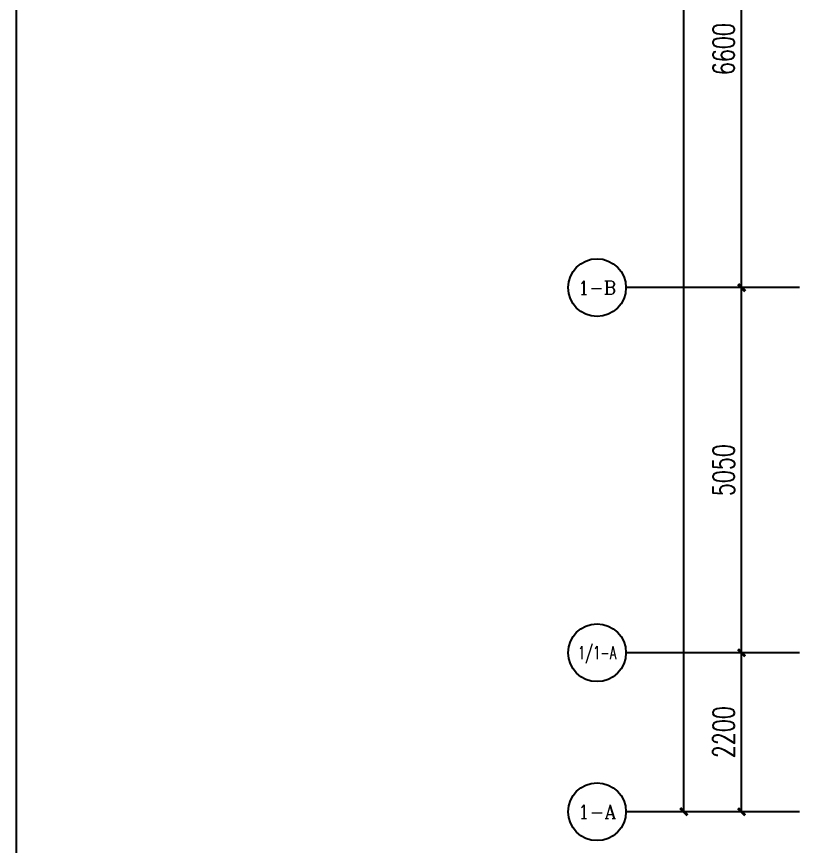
# Model space of a CAD drawing. Header units: millimetres. Extents: x 285006 to 3037698, y -2820855 to 192241.
# Drawn here: x 285006 to 296044, y 79401 to 90880 of the extents above; entities that cross this region are included whole.
import ezdxf
from ezdxf.enums import TextEntityAlignment as Align

# ---------------------------------------------------------------- set-up
doc = ezdxf.new("R2010")
doc.units = ezdxf.units.MM
doc.header["$PDMODE"] = 35
doc.header["$PDSIZE"] = -0.1
for name, color, linetype in [('0-修改', 6, 'Continuous'), ('AXIS', 150, 'Continuous'), ('AXIS_TEXT', 7, 'Continuous')]:
    doc.layers.add(name, color=color, linetype=linetype)
doc.styles.add('_TCH_AXIS', font='COMPLEX', dxfattribs={"bigfont": 'GBCBIG'})
doc.styles.add('_TCH_DIM_T3', font='SIMPLEX', dxfattribs={"width": 0.705882, "bigfont": 'GBCBIG'})
doc.styles.add('AXIS', font='arial.ttf')
doc.dimstyles.new('_TCH_ARCH&&100', dxfattribs={"dimtxt": 297.5, "dimasz": 100, "dimexe": 250, "dimexo": 300, "dimgap": 100, "dimtad": 1, "dimdec": 0, "dimzin": 0, "dimdsep": 46, "dimtxsty": '_TCH_DIM_T3', "dimblk": 'ARCHTICK', "dimcen": 0.09, "dimclrt": 7, "dimazin": 2, "dimtfac": 1, "dimtdec": 0, "dimtix": 1, "dimtmove": 2, "dimatfit": 3, "dimfxl": 1, "dimtolj": 1, "dimtzin": 0, "dimarcsym": 0})

# ---------------------------------------------------------------- blocks, each defined once
blk = doc.blocks.new('_AXISO')
at = {"layer": 'AXIS', "linetype": 'ByBlock'}
blk.add_circle((0, 0), 0.5, dxfattribs=at)
at = {"layer": 'AXIS_TEXT', "color": 50, "style": 'AXIS', "width": 0.5}
blk.add_attdef('A', text='', height=1, dxfattribs=at).set_placement((-0.25, -0.28), (0.31, -0.28), align=Align.ALIGNED)
blk = doc.blocks.new('_ArchTick')
at = {"color": 0, "linetype": 'ByBlock', "const_width": 0.4}
blk.add_lwpolyline([(-0.5, -0.5), (0.5, 0.5)], dxfattribs=at)
blk = doc.blocks.new('*D61')
at = {"layer": 'AXIS', "color": 0, "lineweight": -2, "transparency": 16777216}
for p, q in [((244505, -2478404), (242955, -2478404)), ((243205, -2514004), (243205, -2478404)), ((244505, -2514004), (242955, -2514004))]:
    blk.add_line(p, q, dxfattribs=at)
at = {"layer": 'Defpoints', "color": 0, "transparency": 16777216}
for p in [(243205, -2478404), (244805, -2478404), (244805, -2514004)]:
    blk.add_point(p, dxfattribs=at)
at = {"layer": 'AXIS', "color": 0, "lineweight": -2, "transparency": 16777216, "xscale": 100, "yscale": 100, "zscale": 100}
for p, rotation in [((243205, -2478404), 90), ((243205, -2514004), 270)]:
    blk.add_blockref('_ArchTick', p, dxfattribs=dict(at, rotation=rotation))
at = {"layer": 'AXIS', "color": 7, "transparency": 16777216, "insert": (242956, -2496204), "char_height": 297.5, "attachment_point": 5, "rotation": 90, "style": '_TCH_DIM_T3'}
blk.add_mtext('\\A1;35600', dxfattribs=at)
blk = doc.blocks.new('*D62')
at = {"layer": 'AXIS', "color": 0, "lineweight": -2, "transparency": 16777216}
for p, q in [((244505, -2511804), (243755, -2511804)), ((244005, -2514004), (244005, -2511804)), ((244505, -2514004), (243755, -2514004))]:
    blk.add_line(p, q, dxfattribs=at)
at = {"layer": 'Defpoints', "color": 0, "transparency": 16777216}
for p in [(244005, -2511804), (244805, -2511804), (244805, -2514004)]:
    blk.add_point(p, dxfattribs=at)
at = {"layer": 'AXIS', "color": 0, "lineweight": -2, "transparency": 16777216, "xscale": 100, "yscale": 100, "zscale": 100}
for p, rotation in [((244005, -2511804), 90), ((244005, -2514004), 270)]:
    blk.add_blockref('_ArchTick', p, dxfattribs=dict(at, rotation=rotation))
at = {"layer": 'AXIS', "color": 7, "transparency": 16777216, "insert": (243756, -2512904), "char_height": 297.5, "attachment_point": 5, "rotation": 90, "style": '_TCH_DIM_T3'}
blk.add_mtext('\\A1;2200', dxfattribs=at)
blk = doc.blocks.new('*D63')
at = {"layer": 'AXIS', "color": 0, "lineweight": -2, "transparency": 16777216}
for p, q in [((244505, -2506754), (243755, -2506754)), ((244005, -2511804), (244005, -2506754)), ((244505, -2511804), (243755, -2511804))]:
    blk.add_line(p, q, dxfattribs=at)
at = {"layer": 'Defpoints', "color": 0, "transparency": 16777216}
for p in [(244005, -2506754), (244805, -2506754), (244805, -2511804)]:
    blk.add_point(p, dxfattribs=at)
at = {"layer": 'AXIS', "color": 0, "lineweight": -2, "transparency": 16777216, "xscale": 100, "yscale": 100, "zscale": 100}
for p, rotation in [((244005, -2506754), 90), ((244005, -2511804), 270)]:
    blk.add_blockref('_ArchTick', p, dxfattribs=dict(at, rotation=rotation))
at = {"layer": 'AXIS', "color": 7, "transparency": 16777216, "insert": (243756, -2509279), "char_height": 297.5, "attachment_point": 5, "rotation": 90, "style": '_TCH_DIM_T3'}
blk.add_mtext('\\A1;5050', dxfattribs=at)
blk = doc.blocks.new('*D64')
at = {"layer": 'AXIS', "color": 0, "lineweight": -2, "transparency": 16777216}
for p, q in [((244505, -2500154), (243755, -2500154)), ((244005, -2506754), (244005, -2500154)), ((244505, -2506754), (243755, -2506754))]:
    blk.add_line(p, q, dxfattribs=at)
at = {"layer": 'Defpoints', "color": 0, "transparency": 16777216}
for p in [(244005, -2500154), (244805, -2500154), (244805, -2506754)]:
    blk.add_point(p, dxfattribs=at)
at = {"layer": 'AXIS', "color": 0, "lineweight": -2, "transparency": 16777216, "xscale": 100, "yscale": 100, "zscale": 100}
for p, rotation in [((244005, -2500154), 90), ((244005, -2506754), 270)]:
    blk.add_blockref('_ArchTick', p, dxfattribs=dict(at, rotation=rotation))
at = {"layer": 'AXIS', "color": 7, "transparency": 16777216, "insert": (243756, -2503454), "char_height": 297.5, "attachment_point": 5, "rotation": 90, "style": '_TCH_DIM_T3'}
blk.add_mtext('\\A1;6600', dxfattribs=at)
blk = doc.blocks.new('d985dasf4ddsaf')
at = {"layer": 'AXIS'}
for p, q in [((244804.9, -2506754.3), (242404.9, -2506754.3)), ((244804.9, -2511804.3), (242404.9, -2511804.3)), ((244804.9, -2514004.3), (242404.9, -2514004.3))]:
    blk.add_line(p, q, dxfattribs=at)
ref = blk.add_blockref('_AXISO', (242004.9, -2506754.3), dxfattribs=dict(at, xscale=800, yscale=800, zscale=800))
ref.add_attrib('A', '1-B', dxfattribs={"layer": 'AXIS_TEXT', "height": 190.65, "style": '_TCH_AXIS'}).set_placement((241741.6, -2506849.7), (242268.1, -2506849.7), align=Align.FIT)
ref = blk.add_blockref('_AXISO', (242004.9, -2511804.3), dxfattribs=dict(at, xscale=800, yscale=800, zscale=800))
ref.add_attrib('A', '1/1-A', dxfattribs={"layer": 'AXIS_TEXT', "height": 177.09, "style": '_TCH_AXIS', "width": 0.65625}).set_placement((241739.2, -2511892.9), (242270.5, -2511892.9), align=Align.FIT)
ref = blk.add_blockref('_AXISO', (242004.9, -2514004.3), dxfattribs=dict(at, xscale=800, yscale=800, zscale=800))
ref.add_attrib('A', '1-A', dxfattribs={"layer": 'AXIS_TEXT', "height": 187.78, "style": '_TCH_AXIS'}).set_placement((241741.1, -2514098.2), (242268.6, -2514098.2), align=Align.FIT)
for p1, p2, distance, picture, middle in [((244804.9, -2514004.3), (244804.9, -2478404.3), 1600, '*D61', (242956.1, -2496204.3)), ((244804.9, -2506754.3), (244804.9, -2500154.3), 800, '*D64', (243756.1, -2503454.3)), ((244804.9, -2511804.3), (244804.9, -2506754.3), 800, '*D63', (243756.1, -2509279.3)), ((244804.9, -2514004.3), (244804.9, -2511804.3), 800, '*D62', (243756.1, -2512904.3))]:
    dim = blk.add_aligned_dim(p1=p1, p2=p2, distance=distance, dimstyle='_TCH_ARCH&&100', dxfattribs=at)
    dim.commit()
    dim.dimension.update_dxf_attribs({"geometry": picture, "text_midpoint": middle})
blk = doc.blocks.new('FDBDFBDB')
blk.add_blockref('d985dasf4ddsaf', (199150, 2756986))

msp = doc.modelspace()

# ---------------------------------------------------------------- linework, layer by layer
at = {"layer": 'Defpoints'}
msp.add_lwpolyline([(285005.8, 126167.5), (369005.8, 126167.5), (369005.8, 66767.5), (285005.8, 66767.5)], close=True, dxfattribs=at)

# ---------------------------------------------------------------- block references
at = {"layer": '0-修改'}
msp.add_blockref('FDBDFBDB', (-148118.1, -163101.3), dxfattribs=at)

doc.saveas('drawing.dxf')
